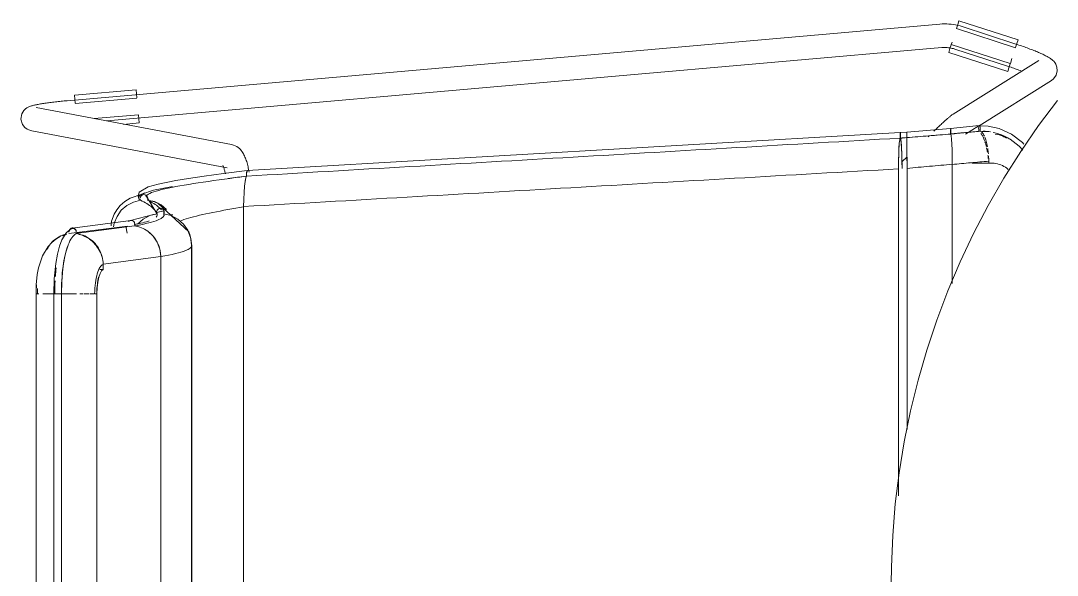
# Model space of a CAD drawing. Header units: millimetres. Extents: x 155927 to 317870, y -36033 to 97293.
# Drawn here: x 206637 to 207164, y 12310 to 12592 of the extents above; entities that cross this region are included whole.
import ezdxf

# ---------------------------------------------------------------- set-up
doc = ezdxf.new("R2010")
doc.units = ezdxf.units.MM
doc.header["$MEASUREMENT"] = 0
doc.layers.add('I-FURN', color=8, linetype='CONTINUOUS', lineweight=9)

msp = doc.modelspace()

# ---------------------------------------------------------------- linework, layer by layer
at = {"layer": 'I-FURN'}
for p, q in [((207113.13, 12590.31), (207113.76, 12592.26)), ((207113.76, 12592.26), (207143.76, 12582.57)), ((207104.07, 12590.54), (206660.75, 12551.6)), ((207104.12, 12590.55), (207104.07, 12590.55)), ((207105.26, 12590.63), (207104.12, 12590.55)), ((207106.4, 12590.66), (207105.26, 12590.63)), ((207107.54, 12590.64), (207106.4, 12590.66)), ((207108.68, 12590.58), (207107.54, 12590.64)), ((207109.82, 12590.47), (207108.68, 12590.58)), ((207110.95, 12590.32), (207109.82, 12590.47)), ((207112.08, 12590.12), (207110.95, 12590.32)), ((207113.19, 12589.88), (207112.08, 12590.12)), ((207112.45, 12588.22), (207142.46, 12578.53)), ((207112.49, 12588.34), (207113.13, 12590.31)), ((207114.3, 12589.59), (207113.19, 12589.88)), ((207115.39, 12589.26), (207114.3, 12589.59)), ((207142.21, 12580.55), (207115.39, 12589.26)), ((207109.88, 12580.25), (207110.25, 12581.41)), ((207143.76, 12582.57), (207143.13, 12580.62)), ((206680.77, 12541.31), (207105.12, 12578.59)), ((207105.12, 12578.59), (207105.78, 12578.64)), ((207105.78, 12578.64), (207106.45, 12578.66)), ((207106.45, 12578.66), (207107.11, 12578.65)), ((207107.11, 12578.65), (207107.77, 12578.61)), ((207107.77, 12578.61), (207108.43, 12578.55)), ((207108.43, 12578.55), (207109.09, 12578.47)), ((207108.54, 12576.11), (207109.17, 12578.06)), ((207108.54, 12576.11), (207138.55, 12566.42)), ((207109.09, 12578.47), (207109.74, 12578.35)), ((207109.17, 12578.06), (207109.81, 12580.03)), ((207109.74, 12578.35), (207110.38, 12578.21)), ((207139.85, 12570.46), (207109.85, 12580.15)), ((207110.38, 12578.21), (207111.03, 12578.05)), ((207111.03, 12578.05), (207111.66, 12577.86)), ((207111.66, 12577.86), (207111.68, 12577.85)), ((207111.68, 12577.85), (207138.5, 12569.14)), ((207142.66, 12580.4), (207142.21, 12580.55)), ((207143.13, 12580.62), (207142.5, 12578.65)), ((207143.4, 12580.15), (207142.66, 12580.4)), ((207144.14, 12579.91), (207143.4, 12580.15)), ((207144.87, 12579.66), (207144.14, 12579.91)), ((207145.6, 12579.41), (207144.87, 12579.66)), ((207146.32, 12579.16), (207145.6, 12579.41)), ((207147.04, 12578.9), (207146.32, 12579.16)), ((207147.75, 12578.65), (207147.04, 12578.9)), ((207148.44, 12578.39), (207147.75, 12578.65)), ((207149.13, 12578.14), (207148.44, 12578.39)), ((207149.81, 12577.88), (207149.13, 12578.14)), ((207150.48, 12577.63), (207149.81, 12577.88)), ((207151.13, 12577.38), (207150.48, 12577.63)), ((207151.77, 12577.12), (207151.13, 12577.38)), ((207152.4, 12576.87), (207151.77, 12577.12)), ((207153.01, 12576.62), (207152.4, 12576.87)), ((207153.6, 12576.38), (207153.01, 12576.62)), ((207154.18, 12576.13), (207153.6, 12576.38)), ((207154.74, 12575.89), (207154.18, 12576.13)), ((207154.36, 12572.06), (207110.78, 12544.75)), ((207139.88, 12570.56), (207140.68, 12573.04)), ((207155.29, 12575.65), (207154.74, 12575.89)), ((207155.81, 12575.41), (207155.29, 12575.65)), ((207156.32, 12575.18), (207155.81, 12575.41)), ((207156.82, 12574.94), (207156.32, 12575.18)), ((207157.29, 12574.71), (207156.82, 12574.94)), ((207157.75, 12574.48), (207157.29, 12574.71)), ((207158.19, 12574.26), (207157.75, 12574.48)), ((207158.61, 12574.03), (207158.19, 12574.26)), ((207159.02, 12573.8), (207158.61, 12574.03)), ((207159.42, 12573.56), (207159.02, 12573.8)), ((207159.81, 12573.32), (207159.42, 12573.56)), ((207160.2, 12573.06), (207159.81, 12573.32)), ((207160.59, 12572.78), (207160.2, 12573.06)), ((207160.99, 12572.47), (207160.59, 12572.78)), ((207161.42, 12572.1), (207160.99, 12572.47)), ((207161.88, 12571.64), (207161.42, 12572.1)), ((207162.4, 12571.01), (207161.88, 12571.64)), ((207162.97, 12570.1), (207162.4, 12571.01)), ((207138.83, 12569.03), (207138.5, 12569.14)), ((207139.18, 12568.37), (207138.55, 12566.42)), ((207139.52, 12568.8), (207138.83, 12569.03)), ((207139.81, 12570.34), (207139.18, 12568.37)), ((207140.21, 12568.57), (207139.52, 12568.8)), ((207140.89, 12568.34), (207140.21, 12568.57)), ((207141.57, 12568.1), (207140.89, 12568.34)), ((207142.25, 12567.87), (207141.57, 12568.1)), ((207142.91, 12567.63), (207142.25, 12567.87)), ((207143.57, 12567.4), (207142.91, 12567.63)), ((207144.22, 12567.16), (207143.57, 12567.4)), ((207144.85, 12566.93), (207144.22, 12567.16)), ((207145.48, 12566.69), (207144.85, 12566.93)), ((207163.49, 12568.72), (207162.97, 12570.1)), ((207163.08, 12564.51), (207163.67, 12566.74)), ((207163.67, 12566.74), (207163.49, 12568.72)), ((207123.97, 12538.86), (207160.73, 12561.89)), ((207161.85, 12562.78), (207160.73, 12561.89)), ((207161.85, 12562.78), (207163.08, 12564.51)), ((206664.36, 12554.41), (206695.77, 12557.17)), ((206695.77, 12557.17), (206695.95, 12555.13)), ((206695.95, 12555.13), (206696.13, 12553.06)), ((206645.49, 12549.64), (206645.99, 12549.73)), ((206645.99, 12549.73), (206646.5, 12549.83)), ((206646.5, 12549.83), (206647.04, 12549.92)), ((206647.04, 12549.92), (206647.59, 12550.01)), ((206647.59, 12550.01), (206648.16, 12550.1)), ((206648.16, 12550.1), (206648.74, 12550.2)), ((206648.74, 12550.2), (206649.35, 12550.29)), ((206649.35, 12550.29), (206649.97, 12550.38)), ((206649.97, 12550.38), (206650.6, 12550.47)), ((206650.6, 12550.47), (206651.25, 12550.56)), ((206651.25, 12550.56), (206651.91, 12550.64)), ((206651.91, 12550.64), (206652.59, 12550.73)), ((206652.59, 12550.73), (206653.28, 12550.82)), ((206653.28, 12550.82), (206653.97, 12550.9)), ((206653.97, 12550.9), (206654.68, 12550.98)), ((206654.68, 12550.98), (206655.4, 12551.07)), ((206655.4, 12551.07), (206656.13, 12551.15)), ((206656.13, 12551.15), (206656.86, 12551.22)), ((206656.86, 12551.22), (206657.6, 12551.3)), ((206657.6, 12551.3), (206658.34, 12551.37)), ((206658.34, 12551.37), (206659.09, 12551.45)), ((206659.09, 12551.45), (206659.84, 12551.52)), ((206659.84, 12551.52), (206660.59, 12551.58)), ((206660.59, 12551.58), (206660.75, 12551.6)), ((206664.54, 12552.37), (206664.36, 12554.41)), ((206664.72, 12550.3), (206664.54, 12552.37)), ((206664.73, 12550.18), (206696.14, 12552.94)), ((207163.75, 12551.75), (207154.18, 12538.93)), ((206637.08, 12542.22), (206637.56, 12544.98)), ((206637.56, 12544.98), (206638.6, 12546.63)), ((206638.6, 12546.63), (206639.51, 12547.49)), ((206639.51, 12547.49), (206640.21, 12547.96)), ((206640.21, 12547.96), (206640.77, 12548.27)), ((206640.77, 12548.27), (206641.25, 12548.48)), ((206641.25, 12548.48), (206641.68, 12548.65)), ((206641.68, 12548.65), (206642.08, 12548.79)), ((206642.08, 12548.79), (206642.48, 12548.92)), ((206642.48, 12548.92), (206642.87, 12549.03)), ((206642.87, 12549.03), (206643.27, 12549.14)), ((206643.27, 12549.14), (206643.69, 12549.25)), ((206643.69, 12549.25), (206644.11, 12549.35)), ((206644.11, 12549.35), (206644.56, 12549.44)), ((206644.56, 12549.44), (206645.02, 12549.54)), ((206744.19, 12529.3), (206644.9, 12548.12)), ((206645.02, 12549.54), (206645.49, 12549.64)), ((206696.88, 12544.49), (206674.4, 12542.52)), ((207110.45, 12544.54), (207110.2, 12544.35)), ((207110.78, 12544.75), (207110.45, 12544.54)), ((206637.91, 12539.47), (206637.08, 12542.22)), ((206637.91, 12539.47), (206639.23, 12537.89)), ((206689.36, 12539.57), (206697.26, 12540.26)), ((206696.89, 12544.37), (206697.08, 12542.3)), ((206697.08, 12542.3), (206697.26, 12540.26)), ((207104.27, 12539.15), (207103.83, 12538.74)), ((207104.69, 12539.54), (207104.27, 12539.15)), ((207105.1, 12539.92), (207104.69, 12539.54)), ((207105.51, 12540.29), (207105.1, 12539.92)), ((207105.9, 12540.64), (207105.51, 12540.29)), ((207106.27, 12540.98), (207105.9, 12540.64)), ((207106.64, 12541.31), (207106.27, 12540.98)), ((207106.99, 12541.63), (207106.64, 12541.31)), ((207107.33, 12541.93), (207106.99, 12541.63)), ((207107.65, 12542.22), (207107.33, 12541.93)), ((207107.96, 12542.49), (207107.65, 12542.22)), ((207108.25, 12542.75), (207107.96, 12542.49)), ((207108.53, 12542.99), (207108.25, 12542.75)), ((207108.8, 12543.22), (207108.53, 12542.99)), ((207109.05, 12543.44), (207108.8, 12543.22)), ((207109.29, 12543.64), (207109.05, 12543.44)), ((207109.52, 12543.83), (207109.29, 12543.64)), ((207109.74, 12544.01), (207109.52, 12543.83)), ((207109.97, 12544.18), (207109.74, 12544.01)), ((207110.2, 12544.35), (207109.97, 12544.18)), ((206639.23, 12537.89), (206640.31, 12537.14)), ((206640.31, 12537.14), (206641.12, 12536.77)), ((206641.12, 12536.77), (206641.74, 12536.55)), ((206641.74, 12536.55), (206642.25, 12536.42)), ((206642.25, 12536.42), (206642.67, 12536.33)), ((206642.67, 12536.33), (206741.96, 12517.51)), ((206752.04, 12516.11), (207083.95, 12535.4)), ((207083.86, 12534.47), (207083.84, 12534.02)), ((207083.84, 12534.02), (207083.84, 12533.53)), ((207083.87, 12534.85), (207083.86, 12534.47)), ((207083.9, 12535.15), (207083.87, 12534.85)), ((207083.92, 12535.33), (207083.9, 12535.15)), ((207083.95, 12535.4), (207083.92, 12535.33)), ((207087.31, 12535.67), (207083.95, 12535.41)), ((207083.98, 12535.33), (207083.95, 12535.4)), ((207084, 12535.14), (207083.98, 12535.33)), ((207084.03, 12534.85), (207084, 12535.14)), ((207084.04, 12534.47), (207084.03, 12534.85)), ((207084.06, 12534.01), (207084.04, 12534.47)), ((207084.06, 12533.52), (207084.06, 12534.01)), ((207087.31, 12535.61), (207087.3, 12535.42)), ((207087.3, 12535.42), (207087.31, 12535.6)), ((207087.3, 12535.12), (207087.3, 12535.42)), ((207087.3, 12535.42), (207087.3, 12535.12)), ((207087.3, 12534.74), (207087.3, 12535.12)), ((207087.3, 12535.12), (207087.3, 12534.74)), ((207087.3, 12534.29), (207087.3, 12534.74)), ((207087.3, 12534.74), (207087.3, 12534.29)), ((207087.3, 12533.8), (207087.3, 12534.29)), ((207087.3, 12534.29), (207087.3, 12533.8)), ((207087.31, 12535.68), (207109.51, 12537.5)), ((207087.31, 12535.61), (207087.31, 12535.68)), ((207087.31, 12535.68), (207087.31, 12535.61)), ((207087.31, 12535.6), (207087.31, 12535.67)), ((207087.31, 12535.67), (207087.31, 12535.61)), ((207087.31, 12535.61), (207087.31, 12535.42)), ((207087.31, 12535.42), (207087.31, 12535.61)), ((207087.31, 12535.42), (207087.31, 12535.13)), ((207087.31, 12535.13), (207087.31, 12535.42)), ((207087.31, 12535.13), (207087.32, 12534.74)), ((207087.32, 12534.75), (207087.31, 12535.13)), ((207087.32, 12534.3), (207087.32, 12534.75)), ((207087.32, 12534.74), (207087.32, 12534.29)), ((207087.32, 12533.81), (207087.32, 12534.3)), ((207087.32, 12534.29), (207087.32, 12533.8)), ((207101.52, 12536.59), (207101.04, 12536.13)), ((207102, 12537.03), (207101.52, 12536.59)), ((207102.47, 12537.47), (207102, 12537.03)), ((207102.93, 12537.91), (207102.47, 12537.47)), ((207103.39, 12538.33), (207102.93, 12537.91)), ((207103.83, 12538.74), (207103.39, 12538.33)), ((207109.42, 12536.58), (207109.41, 12536.13)), ((207109.41, 12536.12), (207109.42, 12536.58)), ((207109.41, 12536.13), (207109.41, 12535.64)), ((207109.41, 12535.63), (207109.41, 12536.12)), ((207109.41, 12535.64), (207109.41, 12535.14)), ((207109.41, 12535.14), (207109.41, 12535.63)), ((207109.41, 12535.14), (207109.42, 12534.67)), ((207109.42, 12534.66), (207109.41, 12535.14)), ((207109.46, 12537.25), (207109.44, 12536.96)), ((207109.44, 12536.96), (207109.46, 12537.25)), ((207109.48, 12537.44), (207109.46, 12537.25)), ((207109.46, 12537.25), (207109.48, 12537.44)), ((207109.51, 12537.5), (207109.48, 12537.44)), ((207109.48, 12537.44), (207109.51, 12537.5)), ((207109.51, 12537.5), (207124, 12538.93)), ((207109.51, 12537.5), (207109.54, 12537.43)), ((207109.54, 12537.44), (207109.51, 12537.5)), ((207109.56, 12537.25), (207109.54, 12537.44)), ((207109.58, 12536.95), (207109.56, 12537.25)), ((207109.56, 12537.24), (207109.58, 12536.95)), ((207109.6, 12536.57), (207109.58, 12536.95)), ((207109.58, 12536.95), (207109.6, 12536.56)), ((207109.61, 12536.11), (207109.6, 12536.57)), ((207109.6, 12536.56), (207109.61, 12536.11)), ((207109.6, 12534.65), (207109.61, 12535.12)), ((207109.61, 12535.12), (207109.6, 12534.65)), ((207109.6, 12534.65), (207109.79, 12533.77)), ((207109.8, 12533.76), (207109.6, 12534.65)), ((207109.61, 12535.62), (207109.61, 12536.11)), ((207109.61, 12536.11), (207109.61, 12535.62)), ((207109.61, 12535.12), (207109.61, 12535.62)), ((207109.61, 12535.62), (207109.61, 12535.12)), ((207117.15, 12534.58), (207123.59, 12538.62)), ((207128.57, 12538.72), (207123.11, 12538.8)), ((207134.22, 12537.5), (207128.57, 12538.72)), ((207140.53, 12534.6), (207134.22, 12537.5)), ((207139.82, 12532.03), (207136.13, 12533.94)), ((207146.06, 12530.26), (207140.53, 12534.6)), ((207154.18, 12538.93), (207145.12, 12525.74)), ((206744.19, 12529.3), (206745.18, 12529.05)), ((206745.18, 12529.05), (206746.08, 12528.68)), ((206746.08, 12528.68), (206746.87, 12528.24)), ((207083.45, 12529.93), (207083.28, 12527.43)), ((207083.64, 12531.68), (207083.45, 12529.93)), ((207083.85, 12532.57), (207083.64, 12531.68)), ((207083.84, 12533.53), (207083.84, 12533.04)), ((207083.84, 12533.04), (207083.85, 12532.57)), ((207084.05, 12532.56), (207084.06, 12533.03)), ((207084.26, 12531.66), (207084.05, 12532.56)), ((207084.06, 12533.03), (207084.06, 12533.52)), ((207084.45, 12529.91), (207084.26, 12531.66)), ((207084.61, 12527.41), (207084.45, 12529.91)), ((207087.26, 12527.68), (207087.27, 12530.18)), ((207087.27, 12530.18), (207087.26, 12527.69)), ((207087.29, 12531.94), (207087.27, 12530.18)), ((207087.27, 12530.18), (207087.29, 12531.93)), ((207087.3, 12533.3), (207087.3, 12533.8)), ((207087.3, 12533.8), (207087.3, 12533.3)), ((207087.3, 12532.83), (207087.3, 12533.3)), ((207087.3, 12533.3), (207087.3, 12532.83)), ((207087.32, 12533.31), (207087.32, 12533.81)), ((207087.32, 12533.8), (207087.32, 12533.31)), ((207087.32, 12533.31), (207087.32, 12532.84)), ((207087.32, 12532.84), (207087.32, 12533.31)), ((207087.32, 12532.84), (207087.33, 12531.95)), ((207087.33, 12531.95), (207087.32, 12532.84)), ((207087.33, 12531.95), (207087.34, 12530.2)), ((207087.34, 12530.2), (207087.33, 12531.95)), ((207087.34, 12530.2), (207087.36, 12527.7)), ((207087.36, 12527.7), (207087.34, 12530.2)), ((207098.55, 12533.77), (207098.05, 12533.29)), ((207109.8, 12533.76), (207109.97, 12532.05)), ((207109.97, 12532.03), (207109.8, 12533.76)), ((207110.13, 12529.55), (207109.97, 12532.03)), ((207109.97, 12532.03), (207110.12, 12529.59)), ((207110.12, 12529.59), (207110.24, 12526.52)), ((207110.24, 12526.45), (207110.13, 12529.55)), ((207144.4, 12528.53), (207139.82, 12532.03)), ((207146.7, 12529.47), (207146.06, 12530.26)), ((206746.87, 12528.24), (206747.55, 12527.76)), ((206747.55, 12527.76), (206748.15, 12527.25)), ((206748.15, 12527.25), (206748.67, 12526.73)), ((206748.67, 12526.73), (206749.12, 12526.2)), ((206749.12, 12526.2), (206749.52, 12525.67)), ((206749.52, 12525.67), (206749.88, 12525.13)), ((206749.88, 12525.13), (206750.21, 12524.59)), ((206750.21, 12524.59), (206750.5, 12524.06)), ((206750.5, 12524.06), (206750.77, 12523.5)), ((206750.77, 12523.5), (206751.02, 12522.94)), ((207083.16, 12524.3), (207083.08, 12520.73)), ((207083.28, 12527.43), (207083.16, 12524.3)), ((207084.74, 12524.29), (207084.61, 12527.41)), ((207084.82, 12520.74), (207084.74, 12524.29)), ((207087.25, 12521), (207087.25, 12524.56)), ((207087.25, 12524.56), (207087.25, 12521)), ((207087.36, 12527.7), (207087.36, 12524.57)), ((207087.36, 12524.57), (207087.36, 12527.7)), ((207087.37, 12521), (207087.36, 12524.57)), ((207087.36, 12524.56), (207087.37, 12521)), ((207110.24, 12526.45), (207110.31, 12523.01)), ((207110.31, 12523.01), (207110.24, 12526.45)), ((207145.12, 12525.74), (207136.6, 12512.2)), ((207146.13, 12526.45), (207144.4, 12528.53)), ((206739.73, 12518.73), (206739.75, 12518.71)), ((206739.75, 12518.71), (206739.79, 12518.64)), ((206739.79, 12518.64), (206739.84, 12518.55)), ((206739.84, 12518.55), (206739.91, 12518.4)), ((206739.91, 12518.4), (206740, 12518.2)), ((206740, 12518.2), (206740.09, 12517.97)), ((206751.02, 12522.94), (206751.26, 12522.37)), ((206751.26, 12522.37), (206751.48, 12521.79)), ((206751.48, 12521.79), (206751.68, 12521.2)), ((206751.68, 12521.2), (206751.88, 12520.6)), ((206751.88, 12520.6), (206752.06, 12519.98)), ((206752.06, 12519.98), (206752.23, 12519.35)), ((206752.23, 12519.35), (206752.39, 12518.71)), ((206752.39, 12518.71), (206752.55, 12518.05)), ((207083.08, 12520.73), (207083.06, 12516.95)), ((207087.37, 12523.01), (207084.7, 12520.44)), ((207084.84, 12517.06), (207084.82, 12520.74)), ((207087.37, 12521), (207087.37, 12517.21)), ((207087.37, 12517.21), (207087.37, 12521)), ((207110.34, 12519.15), (207110.31, 12522.92)), ((207110.31, 12522.92), (207110.34, 12519.27)), ((207110.34, 12458.6), (207110.34, 12519.15)), ((207110.34, 12519.15), (207110.34, 12458.6)), ((207130.13, 12519.86), (207120.38, 12519.86)), ((207128.89, 12520.85), (207128.89, 12519.81)), ((206730.25, 12513.2), (206722.24, 12512.02)), ((206740.18, 12514.56), (206730.25, 12513.2)), ((206740.09, 12517.97), (206740.19, 12517.7)), ((206752.04, 12516.11), (206740.18, 12514.56)), ((206740.19, 12517.7), (206740.3, 12517.4)), ((206740.3, 12517.4), (206740.41, 12517.06)), ((206740.41, 12517.06), (206740.52, 12516.7)), ((206740.52, 12516.7), (206740.62, 12516.3)), ((206740.62, 12516.3), (206740.73, 12515.88)), ((206740.73, 12515.88), (206740.83, 12515.43)), ((206740.83, 12515.43), (206740.93, 12514.96)), ((206740.93, 12514.96), (206741.03, 12514.47)), ((206751.45, 12512.34), (206751.85, 12513.25)), ((206751.85, 12513.25), (206751.45, 12512.34)), ((206751.84, 12514.71), (206751.83, 12514.21)), ((206751.83, 12514.22), (206751.84, 12514.71)), ((206751.83, 12513.72), (206751.83, 12514.22)), ((206751.83, 12514.21), (206751.83, 12513.72)), ((206751.83, 12513.72), (206751.85, 12513.25)), ((206751.85, 12513.25), (206751.83, 12513.72)), ((206751.86, 12515.16), (206751.84, 12514.71)), ((206751.84, 12514.71), (206751.86, 12515.16)), ((206751.89, 12515.55), (206751.86, 12515.16)), ((206751.86, 12515.16), (206751.89, 12515.55)), ((206751.89, 12515.55), (206751.94, 12515.85)), ((206751.94, 12515.84), (206751.89, 12515.55)), ((206752.09, 12516.05), (206752.04, 12516.11)), ((206752.04, 12516.11), (206752.09, 12516.05)), ((206752.14, 12515.87), (206752.19, 12515.58)), ((206752.19, 12515.57), (206752.14, 12515.86)), ((206752.19, 12515.58), (206752.22, 12515.2)), ((206752.22, 12515.19), (206752.19, 12515.57)), ((206752.55, 12518.05), (206752.69, 12517.38)), ((206752.69, 12517.38), (206752.82, 12516.7)), ((206752.82, 12516.7), (206752.95, 12516.01)), ((206752.95, 12516.01), (206753.06, 12515.3)), ((207083.06, 12516.95), (207083.06, 12350.68)), ((207083.06, 12350.68), (207083.06, 12516.95)), ((207087.37, 12517.21), (207087.37, 12384.38)), ((207087.37, 12384.38), (207087.37, 12517.21)), ((206701.9, 12507.78), (206697.27, 12505.01)), ((206706.9, 12509.18), (206701.9, 12507.78)), ((206714.13, 12508), (206704.46, 12506.1)), ((206715.92, 12510.98), (206706.9, 12509.18)), ((206722.24, 12512.02), (206715.92, 12510.98)), ((206750.77, 12508.1), (206750.53, 12505)), ((206750.54, 12505.05), (206750.77, 12508.1)), ((206751.08, 12510.6), (206750.77, 12508.1)), ((206750.78, 12508.13), (206751.09, 12510.6)), ((206751.45, 12512.34), (206751.08, 12510.6)), ((206751.09, 12510.61), (206751.45, 12512.34)), ((207136.6, 12512.2), (207128.63, 12498.32)), ((206704.46, 12506.1), (206692.75, 12502.11)), ((206697.27, 12505.01), (206696.74, 12502.82)), ((206696.74, 12502.82), (206697.03, 12501.91)), ((206697.75, 12501.97), (206697.82, 12502.46)), ((206697.82, 12502.46), (206697.75, 12501.97)), ((206698.02, 12502.92), (206697.82, 12502.46)), ((206697.82, 12502.46), (206698.02, 12502.91)), ((206698.32, 12503.31), (206698.02, 12502.92)), ((206698.02, 12502.91), (206698.33, 12503.3)), ((206698.72, 12503.61), (206698.32, 12503.31)), ((206698.33, 12503.3), (206698.72, 12503.6)), ((206698.72, 12503.6), (206699.17, 12503.8)), ((206699.17, 12503.8), (206698.72, 12503.61)), ((206699.17, 12503.8), (206699.66, 12503.87)), ((206699.66, 12503.87), (206699.17, 12503.8)), ((206699.66, 12503.87), (206700.14, 12503.81)), ((206700.14, 12503.82), (206699.66, 12503.87)), ((206700.6, 12503.63), (206700.14, 12503.82)), ((206700.14, 12503.81), (206700.6, 12503.63)), ((206700.51, 12503.68), (206706.22, 12494.29)), ((206700.6, 12503.63), (206701, 12503.34)), ((206701.01, 12503.34), (206700.6, 12503.63)), ((206701, 12503.34), (206701.32, 12502.96)), ((206701.32, 12502.97), (206701.01, 12503.34)), ((206701.53, 12502.52), (206701.32, 12502.97)), ((206701.32, 12502.96), (206701.53, 12502.51)), ((206701.62, 12502.02), (206701.53, 12502.52)), ((206701.53, 12502.51), (206701.62, 12502.02)), ((206750.38, 12501.53), (206750.53, 12505)), ((206750.53, 12505), (206750.38, 12501.46)), ((206687.68, 12498.3), (206685.9, 12496.14)), ((206689.92, 12500.3), (206687.68, 12498.3)), ((206691, 12498.35), (206688.18, 12495.87)), ((206692.75, 12502.11), (206689.92, 12500.3)), ((206694.32, 12500.09), (206691, 12498.35)), ((206697.95, 12501), (206694.32, 12500.09)), ((206694.33, 12500.09), (206697.96, 12501)), ((206697.96, 12501), (206697.79, 12501.47)), ((206697.79, 12501.47), (206697.95, 12501)), ((206701.59, 12501.52), (206701.44, 12501.05)), ((206701.44, 12501.05), (206701.59, 12501.52)), ((206701.44, 12501.05), (206705.05, 12500.26)), ((206705.06, 12500.27), (206701.44, 12501.05)), ((206701.62, 12502.02), (206701.59, 12501.52)), ((206701.59, 12501.52), (206701.62, 12502.02)), ((206705.05, 12500.26), (206708.38, 12498.61)), ((206708.38, 12498.63), (206705.06, 12500.27)), ((206706.71, 12499.56), (206722.4, 12484.96)), ((206711.21, 12496.22), (206708.38, 12498.63)), ((206708.38, 12498.61), (206711.22, 12496.22)), ((206750.32, 12497.77), (206750.38, 12501.47)), ((206750.38, 12501.46), (206750.32, 12497.7)), ((206750.32, 12497.7), (206750.32, 12114.3)), ((206750.32, 12114.3), (206750.32, 12497.7)), ((207128.63, 12498.32), (207121.22, 12484.15)), ((206684.56, 12493.87), (206683.27, 12490.27)), ((206685.9, 12496.14), (206684.56, 12493.87)), ((206686, 12492.79), (206684.6, 12489.28)), ((206688.18, 12495.87), (206686, 12492.79)), ((206692.86, 12490.71), (206704.48, 12493.68)), ((206702.61, 12493.15), (206699.21, 12491.39)), ((206706.32, 12494.04), (206702.61, 12493.15)), ((206704.48, 12493.68), (206706.34, 12494.01)), ((206709.93, 12495.55), (206706.04, 12494.72)), ((206706.21, 12495.5), (206706.12, 12495.01)), ((206706.12, 12495.01), (206706.16, 12494.51)), ((206706.13, 12495), (206706.21, 12495.5)), ((206706.16, 12494.51), (206706.13, 12495)), ((206706.33, 12494.04), (206706.16, 12494.51)), ((206706.16, 12494.51), (206706.32, 12494.04)), ((206706.21, 12495.5), (206706.41, 12495.95)), ((206706.41, 12495.95), (206706.21, 12495.5)), ((206706.41, 12495.95), (206706.72, 12496.33)), ((206706.72, 12496.33), (206706.41, 12495.95)), ((206707.12, 12496.63), (206706.72, 12496.33)), ((206706.72, 12496.33), (206707.13, 12496.62)), ((206707.59, 12496.82), (206707.12, 12496.63)), ((206707.13, 12496.62), (206707.59, 12496.81)), ((206707.59, 12496.81), (206708.08, 12496.88)), ((206708.08, 12496.88), (206707.59, 12496.82)), ((206708.08, 12496.88), (206708.57, 12496.81)), ((206708.57, 12496.82), (206708.08, 12496.88)), ((206709.03, 12496.63), (206708.57, 12496.82)), ((206708.57, 12496.81), (206709.03, 12496.62)), ((206709.43, 12496.33), (206709.03, 12496.63)), ((206709.03, 12496.62), (206709.43, 12496.33)), ((206709.43, 12496.33), (206709.74, 12495.95)), ((206709.75, 12495.95), (206709.43, 12496.33)), ((206709.74, 12495.95), (206709.95, 12495.5)), ((206709.95, 12495.5), (206709.75, 12495.95)), ((206709.8, 12495.85), (206709.85, 12492.97)), ((206709.99, 12494.51), (206709.83, 12494.04)), ((206709.83, 12494.04), (206709.99, 12494.51)), ((206713.54, 12493.15), (206709.83, 12494.04)), ((206709.95, 12495.5), (206710.03, 12495)), ((206710.03, 12495.01), (206709.95, 12495.5)), ((206709.99, 12494.51), (206710.03, 12495.01)), ((206710.03, 12495), (206709.99, 12494.51)), ((206716.94, 12491.39), (206713.54, 12493.15)), ((206713.54, 12493.14), (206716.93, 12491.39)), ((206662.66, 12486.52), (206660.28, 12484.62)), ((206661.6, 12484.03), (206691.3, 12487.88)), ((206663.16, 12486.87), (206692.94, 12490.73)), ((206694.85, 12487.9), (206665.15, 12484.06)), ((206683.27, 12490.27), (206682.97, 12488)), ((206684.6, 12489.28), (206684.23, 12487.53)), ((206684.24, 12487.53), (206684.61, 12489.27)), ((206690.52, 12487.75), (206691.21, 12484.26)), ((206692.26, 12490.49), (206691.88, 12490.2)), ((206692.7, 12490.68), (206692.26, 12490.49)), ((206693.17, 12490.74), (206692.7, 12490.68)), ((206693.64, 12490.68), (206693.17, 12490.74)), ((206694.08, 12490.49), (206693.64, 12490.68)), ((206694.47, 12490.19), (206694.08, 12490.49)), ((206694.77, 12489.81), (206694.47, 12490.19)), ((206694.96, 12489.36), (206694.77, 12489.81)), ((206695.17, 12487.86), (206694.85, 12487.9)), ((206695.04, 12488.87), (206694.96, 12489.36)), ((206695, 12488.37), (206695.04, 12488.87)), ((206699.21, 12491.39), (206696.34, 12488.89)), ((206716.93, 12491.39), (206719.81, 12488.88)), ((206719.81, 12488.89), (206716.94, 12491.39)), ((206721.98, 12485.75), (206719.81, 12488.89)), ((206719.81, 12488.88), (206721.98, 12485.75)), ((206657.17, 12482.49), (206654.9, 12481.16)), ((206660.28, 12484.62), (206657.98, 12480.8)), ((206667.57, 12484.81), (206665.13, 12484.49)), ((206704.35, 12482.78), (206701.61, 12485.27)), ((206706.43, 12479.67), (206704.35, 12482.78)), ((206721.81, 12486.06), (206723.53, 12481.6)), ((206721.98, 12485.75), (206723.34, 12482.18)), ((206723.35, 12482.18), (206721.98, 12485.75)), ((206722.4, 12484.96), (206723.11, 12483.04)), ((206723.34, 12482.18), (206723.82, 12478.39)), ((206723.82, 12478.39), (206723.35, 12482.18)), ((206723.53, 12481.6), (206723.97, 12477.85)), ((207121.22, 12484.15), (207114.38, 12469.68)), ((206651, 12477.51), (206648.13, 12472.8)), ((206652.83, 12479.49), (206651, 12477.51)), ((206654.9, 12481.16), (206652.83, 12479.49)), ((206656.79, 12477.63), (206655.71, 12473.59)), ((206657.98, 12480.8), (206656.79, 12477.63)), ((206661.12, 12478.09), (206660.03, 12474.66)), ((206707.75, 12476.12), (206706.43, 12479.67)), ((206708.22, 12472.35), (206707.75, 12476.12)), ((206723.82, 12478.39), (206723.82, 12133.6)), ((206723.82, 12133.6), (206723.82, 12478.39)), ((206723.97, 12438.94), (206723.97, 12477.85)), ((206648.13, 12472.8), (206646.11, 12466.65)), ((206655.71, 12473.59), (206654.84, 12468.87)), ((206660.03, 12474.66), (206659.06, 12470.22)), ((206678.95, 12468.49), (206708.22, 12472.35)), ((206708.22, 12472.35), (206708.22, 12139.64)), ((206708.22, 12139.64), (206708.22, 12472.35)), ((206646.11, 12466.65), (206645.46, 12463.15)), ((206654.84, 12468.87), (206654.04, 12460.98)), ((206658.47, 12466.21), (206657.93, 12459.65)), ((206659.06, 12470.22), (206658.47, 12466.21)), ((206679.01, 12465.78), (206677.35, 12465.78)), ((206678.15, 12465.14), (206679.01, 12465.78)), ((206679.01, 12465.78), (206678.95, 12468.49)), ((207114.38, 12469.68), (207108.13, 12454.96)), ((206645.46, 12463.15), (206644.94, 12457.94)), ((206654.04, 12460.98), (206653.89, 12453.42)), ((206676.18, 12459.31), (206676.69, 12461.8)), ((206676.69, 12461.8), (206677.36, 12463.79)), ((206677.36, 12463.79), (206678.15, 12465.14)), ((206644.94, 12457.94), (206644.86, 12453.42)), ((206657.93, 12459.65), (206657.85, 12453.42)), ((206675.76, 12453.42), (206675.86, 12456.46)), ((206675.86, 12456.46), (206676.18, 12459.31)), ((207108.13, 12454.96), (207102.47, 12439.99)), ((206645.03, 12453.42), (206644.86, 12453.42)), ((206644.86, 12453.42), (206644.86, 12158.57)), ((206644.87, 12453.42), (206646.35, 12453.42)), ((206648.38, 12453.42), (206650.95, 12453.42)), ((206654.14, 12453.42), (206651.11, 12453.42)), ((206651.12, 12453.42), (206654.14, 12453.42)), ((206653.89, 12453.42), (206653.89, 12158.57)), ((206653.89, 12453.42), (206657.74, 12453.42)), ((206653.96, 12453.42), (206653.89, 12453.42)), ((206654.16, 12453.42), (206653.96, 12453.42)), ((206654.46, 12453.42), (206654.16, 12453.42)), ((206654.85, 12453.42), (206654.46, 12453.42)), ((206655.31, 12453.42), (206654.85, 12453.42)), ((206655.8, 12453.42), (206655.31, 12453.42)), ((206656.3, 12453.42), (206655.8, 12453.42)), ((206656.77, 12453.42), (206656.3, 12453.42)), ((206657.19, 12453.42), (206656.77, 12453.42)), ((206657.52, 12453.42), (206657.19, 12453.42)), ((206657.74, 12453.42), (206657.52, 12453.42)), ((206661.64, 12453.42), (206657.83, 12453.42)), ((206657.83, 12453.42), (206661.64, 12453.42)), ((206657.86, 12158.57), (206657.86, 12453.42)), ((206661.83, 12453.42), (206665.39, 12453.42)), ((206667.02, 12453.42), (206668.86, 12453.42)), ((206669.38, 12453.42), (206671.84, 12453.42)), ((206672.43, 12453.42), (206674.17, 12453.42)), ((206675.7, 12453.42), (206675.7, 12158.57)), ((206675.76, 12158.57), (206675.76, 12453.42)), ((207102.47, 12439.99), (207097.41, 12424.81)), ((206723.97, 12134.14), (206723.97, 12438.94)), ((207097.41, 12424.81), (207092.97, 12409.44)), ((207092.97, 12409.44), (207089.14, 12393.91)), ((207089.14, 12393.91), (207085.94, 12378.23)), ((207085.94, 12378.23), (207083.36, 12362.44)), ((207083.36, 12362.44), (207081.42, 12346.56)), ((207081.42, 12346.56), (207080.12, 12330.62)), ((207080.12, 12330.62), (207079.45, 12314.63)), ((207079.45, 12314.63), (207079.36, 12306))]:
    msp.add_line(p, q, dxfattribs=at)
for centre, major_axis, ratio, start_param, end_param in [((206693.17, 12488.78), (0, -1.96), 0.955139, 1.359855, 3.903556), ((206693.15, 12472.22), (0, -15.78), 0.955139, 2.787556, 3.029056), ((206693.15, 12472.22), (0, -15.78), 0.955139, 2.545839, 2.787386), ((206693.15, 12472.22), (0, -15.78), 0.955139, 1.579038, 2.545717), ((206649.13, 12453.42), (0, -12.4), 0.287441, 4.492176, 4.712389), ((206660.61, 12453.42), (15.75, 0), 0.000004, 0.290246, 0.472486)]:
    msp.add_ellipse(centre, major_axis=major_axis, ratio=ratio, start_param=start_param, end_param=end_param, dxfattribs=at)
for points, knots in [([(207083.85, 12532.57), (207083.84, 12532.79), (207083.84, 12533.28), (207083.84, 12533.91), (207083.85, 12534.38), (207083.87, 12534.79), (207083.9, 12535.24), (207083.93, 12535.4), (207083.95, 12535.41)], [-1, -1, -1, -1, -0.90625, -0.8125, -0.765625, -0.71875, -0.625, -0.501507, -0.501507, -0.501507, -0.501507]), ([(207083.95, 12535.41), (207083.97, 12535.4), (207084, 12535.26), (207084.03, 12534.87), (207084.05, 12534.48), (207084.06, 12534.02), (207084.06, 12533.53), (207084.06, 12533.03), (207084.05, 12532.71), (207084.05, 12532.56)], [-0.5, -0.5, -0.5, -0.5, -0.375, -0.3125, -0.25, -0.1875, -0.125, -0.0625, 0, 0, 0, 0]), ([(207103.31, 12534.16), (207101.66, 12534.02), (207096.33, 12533.58), (207090.99, 12533.14), (207087.3, 12532.83)], [0.2766114, 0.2766114, 0.2766114, 0.2766114, 0.5, 1, 1, 1, 1]), ([(207123.82, 12535.99), (207123.83, 12536.21), (207123.83, 12536.7), (207123.74, 12537.45), (207123.59, 12538.12), (207123.42, 12538.55), (207123.3, 12538.7), (207123.25, 12538.74)], [-1, -1, -1, -1, -0.90625, -0.8125, -0.71875, -0.625, -0.5625, -0.5625, -0.5625, -0.5625]), ([(207124.15, 12538.88), (207124.17, 12538.86), (207124.22, 12538.81), (207124.3, 12538.71), (207124.39, 12538.52), (207124.5, 12538.19), (207124.57, 12537.8), (207124.61, 12537.44), (207124.62, 12537.07), (207124.62, 12536.62), (207124.58, 12536.27), (207124.56, 12536.09)], [0.5555556, 0.5555556, 0.5555556, 0.5555556, 0.5833333, 0.6180556, 0.6527778, 0.7222222, 0.7916667, 0.8263889, 0.8611111, 0.9305556, 1, 1, 1, 1]), ([(207124.56, 12536.09), (207124.95, 12535.94), (207125.7, 12535.38), (207126.39, 12534.25), (207126.71, 12533.57)], [0, 0, 0, 0, 0.1666667, 0.3309695, 0.3309695, 0.3309695, 0.3309695]), ([(207131.13, 12535.51), (207133.25, 12535.07), (207136.33, 12534.06), (207139.09, 12532.42), (207139.96, 12531.84)], [0.1763318, 0.1763318, 0.1763318, 0.1763318, 0.3333333, 0.408557, 0.408557, 0.408557, 0.408557]), ([(207137.9, 12532.56), (207137.31, 12532.9), (207135.46, 12533.92), (207133.48, 12534.42), (207132.11, 12534.64)], [0.6175454, 0.6175454, 0.6175454, 0.6175454, 0.6666667, 0.7702374, 0.7702374, 0.7702374, 0.7702374]), ([(207083.06, 12516.95), (207083.06, 12518.22), (207083.07, 12520.77), (207083.15, 12524.37), (207083.28, 12527.54), (207083.5, 12530.9), (207083.71, 12532.29), (207083.85, 12532.57)], [-1, -1, -1, -1, -0.833333, -0.666667, -0.5, -0.333333, 0, 0, 0, 0]), ([(207084.05, 12532.56), (207084.19, 12532.27), (207084.4, 12530.88), (207084.62, 12527.53), (207084.75, 12524.37), (207084.82, 12520.81), (207084.84, 12518.3), (207084.84, 12517.06)], [-1, -1, -1, -1, -0.6666667, -0.5, -0.3333333, -0.1666667, -0.003964, -0.003964, -0.003964, -0.003964]), ([(207126.92, 12533.09), (207127.17, 12532.5), (207127.7, 12531), (207128.09, 12529.15), (207128.29, 12528.06)], [0.3680344, 0.3680344, 0.3680344, 0.3680344, 0.5, 0.6666667, 0.6666667, 0.6666667, 0.6666667]), ([(207128.89, 12519.81), (207131.28, 12520.02), (207134.88, 12519.39), (207137.88, 12517.46), (207138.78, 12516.7)], [0, 0, 0, 0, 0.3333333, 0.5, 0.5, 0.5, 0.5]), ([(206700.56, 12502.88), (206700.75, 12503.28), (206702.35, 12504.71), (206710.65, 12507.15), (206729.09, 12510.2), (206744.3, 12512.23), (206751.85, 12513.25)], [0.1500589, 0.1500589, 0.1500589, 0.1500589, 0.25, 0.5, 0.75, 1, 1, 1, 1]), ([(206697.95, 12501), (206696.4, 12502.02), (206696.63, 12503.28), (206699.53, 12504.54), (206700.16, 12504.77)], [0, 0, 0, 0, 0.25, 0.3070827, 0.3070827, 0.3070827, 0.3070827]), ([(206706.04, 12494.72), (206705.57, 12495.65), (206703.78, 12497.74), (206700.36, 12499.84), (206697.96, 12501)], [0.0974617, 0.0974617, 0.0974617, 0.0974617, 0.5, 1, 1, 1, 1]), ([(206708.57, 12496.17), (206708.18, 12496.63), (206706.5, 12498.25), (206703.85, 12499.88), (206701.44, 12501.05)], [0.3036932, 0.3036932, 0.3036932, 0.3036932, 0.5, 1, 1, 1, 1]), ([(206718.05, 12490.4), (206719.2, 12490.88), (206723.44, 12492.34), (206734.15, 12494.78), (206744.93, 12496.72), (206750.32, 12497.7)], [0.375, 0.375, 0.375, 0.375, 0.5, 0.75, 1, 1, 1, 1]), ([(206695.27, 12487.98), (206700.56, 12488.97), (206708.43, 12490.99), (206710.38, 12493.01), (206709.83, 12494.04)], [0.012943, 0.012943, 0.012943, 0.012943, 0.5, 1, 1, 1, 1]), ([(206665.32, 12484.91), (206665.32, 12485.05), (206665.29, 12485.28), (206665.21, 12485.57), (206665.1, 12485.83), (206664.9, 12486.15), (206664.6, 12486.47), (206664.23, 12486.7), (206663.87, 12486.84), (206663.56, 12486.89), (206663.28, 12486.89), (206663.02, 12486.86), (206662.77, 12486.78), (206662.53, 12486.67), (206662.23, 12486.48), (206661.92, 12486.15), (206661.7, 12485.76), (206661.6, 12485.4), (206661.57, 12485.14), (206661.55, 12484.98), (206661.55, 12484.91)], [0.1111111, 0.1111111, 0.1111111, 0.1111111, 0.1666667, 0.1944444, 0.2222222, 0.2777778, 0.3333333, 0.3888889, 0.4444444, 0.4791667, 0.5138889, 0.5486111, 0.5833333, 0.6180556, 0.6527778, 0.7222222, 0.7916667, 0.8263889, 0.8611111, 0.8888889, 0.8888889, 0.8888889, 0.8888889]), ([(206661.58, 12484.82), (206661.58, 12484.98), (206661.62, 12485.27), (206661.76, 12485.66), (206662.02, 12486.07), (206662.54, 12486.52), (206663.4, 12486.78), (206664.2, 12486.55), (206664.73, 12486.15), (206665.04, 12485.77), (206665.19, 12485.46), (206665.23, 12485.31)], [-0.875, -0.875, -0.875, -0.875, -0.8125, -0.765625, -0.71875, -0.625, -0.5, -0.375, -0.3125, -0.25, -0.1875, -0.1875, -0.1875, -0.1875]), ([(206660.4, 12483.82), (206659.66, 12483.66), (206657.79, 12483.1), (206654.95, 12481.56), (206653.12, 12479.88), (206652.35, 12478.93)], [0.0634811, 0.0634811, 0.0634811, 0.0634811, 0.1666667, 0.3333333, 0.5, 0.5, 0.5, 0.5]), ([(206657.83, 12453.42), (206657.78, 12455.77), (206657.85, 12460.42), (206658.49, 12467.27), (206659.58, 12473.38), (206660.59, 12476.59), (206661.12, 12478.08)], [0.0000052, 0.0000052, 0.0000052, 0.0000052, 0.1666667, 0.3333333, 0.5, 0.6602535, 0.6602535, 0.6602535, 0.6602535]), ([(206708.22, 12472.35), (206713.95, 12473.36), (206721.59, 12475.19), (206723.97, 12477.02), (206723.97, 12477.85)], [0, 0, 0, 0, 0.5, 0.9107153, 0.9107153, 0.9107153, 0.9107153])]:
    msp.add_open_spline(points, degree=3, knots=knots, dxfattribs=at)
for points in [[(207109.6, 12534.65), (207105.89, 12534.35), (207098.47, 12533.74), (207091.03, 12533.14), (207087.32, 12532.84)], [(207109.6, 12534.65), (207112.13, 12534.89), (207117.16, 12535.37), (207122.11, 12535.85), (207124.56, 12536.09)], [(207109.6, 12534.68), (207111.91, 12534.91), (207114.23, 12535.14), (207116.5, 12535.37)], [(207125.87, 12533.5), (207125.56, 12534.14), (207125.24, 12534.54), (207124.92, 12534.87)], [(207128.07, 12535.86), (207127.18, 12535.97), (207126.28, 12535.99), (207125.38, 12535.98)], [(207126.09, 12536.06), (207127.35, 12536.04), (207128.61, 12535.95), (207129.85, 12535.76)], [(207083.85, 12532.57), (207028.45, 12529.35), (206917.68, 12522.91), (206807.09, 12516.47), (206751.85, 12513.25)], [(207083.85, 12532.57), (207084.43, 12532.61), (207085.58, 12532.7), (207086.74, 12532.79), (207087.32, 12532.84)], [(207084.05, 12532.56), (207084.59, 12532.6), (207085.68, 12532.69), (207086.76, 12532.78), (207087.3, 12532.83)], [(207126.83, 12531.08), (207126.56, 12531.89), (207126.28, 12532.7), (207125.99, 12533.26)], [(207127.68, 12528.04), (207127.46, 12528.96), (207127.23, 12529.91), (207126.98, 12530.76)], [(207128.21, 12525.38), (207128.09, 12526.06), (207127.96, 12526.72), (207127.83, 12527.38)], [(207128.42, 12527.21), (207128.55, 12526.36), (207128.66, 12525.48), (207128.72, 12524.57)], [(207128.66, 12522.27), (207128.6, 12522.75), (207128.54, 12523.21), (207128.47, 12523.68)], [(207128.79, 12523.63), (207128.85, 12522.73), (207128.88, 12521.8), (207128.89, 12520.85)], [(207087.37, 12517.21), (207091.2, 12517.56), (207095.04, 12517.9), (207098.86, 12518.24)], [(207098.86, 12518.24), (207102.69, 12518.59), (207106.52, 12518.93), (207110.34, 12519.27)], [(207110.34, 12519.15), (207113.47, 12519.46), (207119.72, 12520.05), (207125.86, 12520.59), (207128.89, 12520.85)], [(207128.89, 12519.81), (207129.4, 12519.85), (207129.91, 12519.87), (207130.41, 12519.86)], [(206742.49, 12512.04), (206745.58, 12512.44), (206748.71, 12512.84), (206751.84, 12513.23)], [(206916.56, 12507.36), (206972.03, 12510.56), (207027.53, 12513.75), (207083.06, 12516.95)], [(206750.32, 12497.77), (206805.68, 12500.97), (206861.1, 12504.17), (206916.56, 12507.36)], [(206705.9, 12492.4), (206706.47, 12492.95), (206706.62, 12493.49), (206706.33, 12494.04)], [(206712.89, 12493.48), (206713.35, 12493.54), (206713.82, 12493.59), (206714.29, 12493.65)], [(206694.64, 12488.53), (206697.76, 12489.19), (206700.68, 12489.84), (206702.4, 12490.5)], [(206658.27, 12482.97), (206658.92, 12483.22), (206659.6, 12483.39), (206660.28, 12483.53)], [(206661.19, 12478.26), (206661.76, 12479.72), (206663.02, 12482.19), (206664.43, 12483.5), (206665.15, 12483.85)], [(206678.95, 12468.49), (206678.91, 12469.79), (206678.55, 12472.29), (206677.13, 12475.89), (206674.94, 12479.03), (206672.1, 12481.56), (206668.76, 12483.33), (206666.39, 12483.91), (206665.15, 12484.06)], [(206666.66, 12483.59), (206668.05, 12483.28), (206669.42, 12482.78), (206670.67, 12482.08)], [(206672.02, 12481.22), (206674.08, 12479.79), (206675.7, 12477.8), (206677, 12475.58)], [(206651.72, 12478.13), (206651.2, 12477.4), (206650.75, 12476.61), (206650.33, 12475.8)], [(206723.97, 12477.85), (206723.97, 12478.03), (206723.92, 12478.21), (206723.82, 12478.39)], [(206677.17, 12475.26), (206677.69, 12474.23), (206678.16, 12473.15), (206678.39, 12472.02)], [(206654.67, 12462.23), (206654.78, 12463.71), (206654.93, 12465.16), (206655.1, 12466.57)], [(206674.63, 12453.42), (206674.66, 12455.32), (206674.92, 12459.05), (206675.88, 12463.85), (206677.28, 12467.17), (206678.38, 12468.12), (206678.93, 12468.24)], [(206676.64, 12461.8), (206676.1, 12459.74), (206675.81, 12457.03), (206675.72, 12454.26)], [(206644.95, 12453.42), (206644.94, 12455), (206645.02, 12456.5), (206645.15, 12457.93)], [(206654.43, 12453.42), (206654.39, 12455.64), (206654.42, 12457.84), (206654.53, 12460.02)]]:
    msp.add_open_spline(points, degree=3, dxfattribs=at)

doc.saveas('drawing.dxf')
